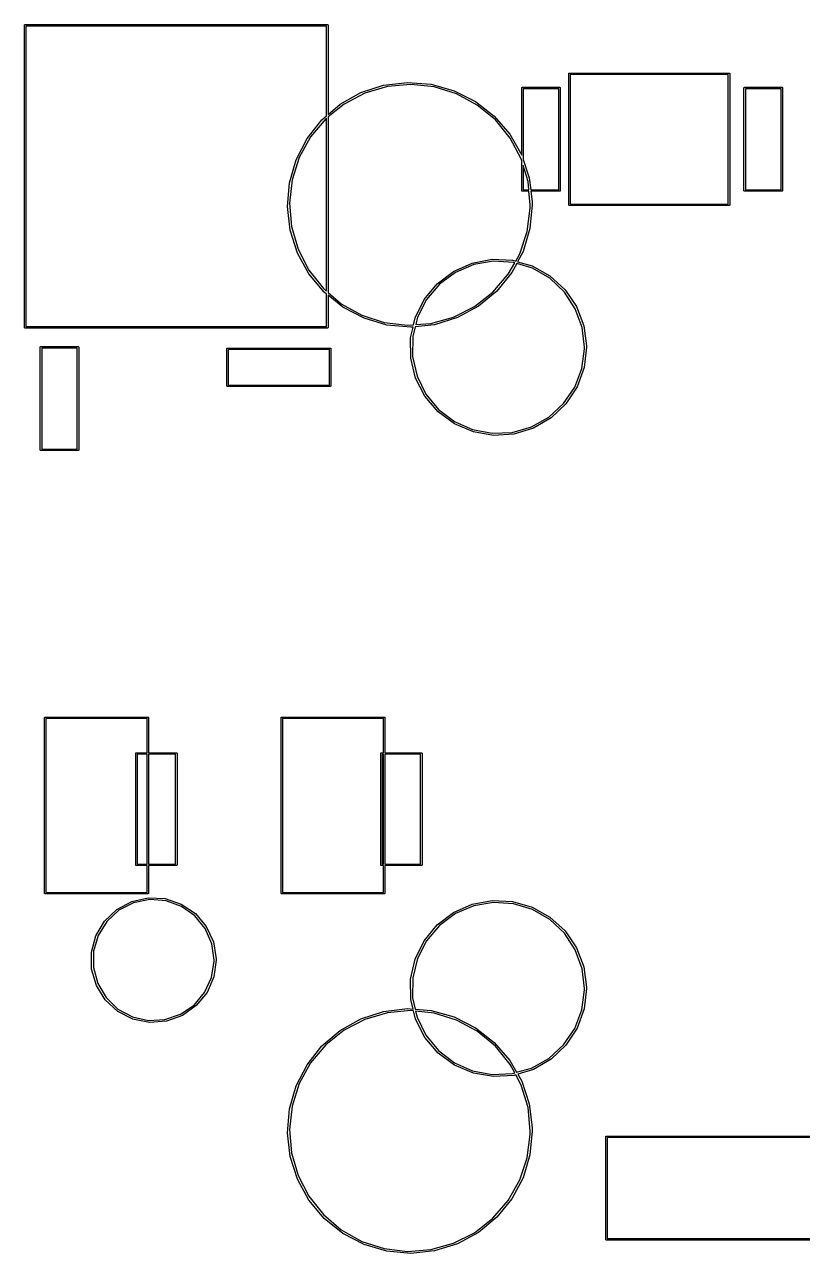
# Model space of a CAD drawing. Extents: x 98.1 to 158, y -133.6 to -90.5.
# Drawn here: x 98.08 to 125.38, y -133.59 to -90.47 of the extents above; entities that cross this region are included whole.
import ezdxf

# ---------------------------------------------------------------- set-up
doc = ezdxf.new("R2010")
doc.units = 0
doc.header["$MEASUREMENT"] = 0
doc.layers.add('BLACK', color=7, linetype='CONTINUOUS')

msp = doc.modelspace()

# ---------------------------------------------------------------- linework, layer by layer
at = {"layer": 'BLACK', "linetype": 'CONTINUOUS'}
for p, q in [((98.075, -90.4956), (98.0758, -90.4935)), ((98.075, -90.4978), (98.075, -90.4956)), ((98.075, -101.102), (98.075, -90.4978)), ((98.0758, -90.4935), (98.0761, -90.4913)), ((98.0761, -90.4913), (98.0773, -90.4894)), ((98.0773, -90.4894), (98.078, -90.4873)), ((98.078, -90.4873), (98.0794, -90.4856)), ((98.0794, -90.4856), (98.0806, -90.4837)), ((98.0806, -90.4837), (98.0823, -90.4823)), ((98.0823, -90.4823), (98.0837, -90.4806)), ((98.0837, -90.4806), (98.0856, -90.4794)), ((98.0856, -90.4794), (98.0873, -90.478)), ((98.0873, -90.478), (98.0894, -90.4773)), ((98.0894, -90.4773), (98.0913, -90.4761)), ((98.0913, -90.4761), (98.0935, -90.4758)), ((98.0935, -90.4758), (98.0956, -90.475)), ((98.0956, -90.475), (98.0978, -90.475)), ((98.0978, -90.475), (98.0978, -90.475)), ((98.0978, -90.475), (108.702, -90.475)), ((98.125, -90.525), (98.125, -101.075)), ((108.675, -90.525), (98.125, -90.525)), ((108.675, -93.6764), (108.675, -90.525)), ((108.702, -90.475), (108.702, -90.475)), ((108.702, -90.475), (108.704, -90.475)), ((108.704, -90.475), (108.706, -90.4758)), ((108.706, -90.4758), (108.709, -90.4761)), ((108.709, -90.4761), (108.711, -90.4773)), ((108.711, -90.4773), (108.713, -90.478)), ((108.713, -90.478), (108.714, -90.4794)), ((108.714, -90.4794), (108.716, -90.4806)), ((108.716, -90.4806), (108.718, -90.4823)), ((108.718, -90.4823), (108.719, -90.4837)), ((108.719, -90.4837), (108.721, -90.4856)), ((108.721, -90.4856), (108.722, -90.4873)), ((108.722, -90.4873), (108.723, -90.4894)), ((108.723, -90.4894), (108.724, -90.4913)), ((108.724, -90.4913), (108.724, -90.4935)), ((108.724, -90.4935), (108.725, -90.4956)), ((108.725, -90.4956), (108.725, -90.4978)), ((108.725, -90.4978), (108.725, -90.4978)), ((108.725, -90.4978), (108.725, -93.6338)), ((117.175, -92.1956), (117.176, -92.1935)), ((117.175, -92.1978), (117.175, -92.1956)), ((117.175, -96.7956), (117.175, -92.1978)), ((117.175, -92.1978), (117.175, -92.1978)), ((117.176, -92.1913), (117.177, -92.1894)), ((117.176, -92.1935), (117.176, -92.1913)), ((117.177, -92.1894), (117.178, -92.1873)), ((117.178, -92.1873), (117.179, -92.1856)), ((117.179, -92.1856), (117.181, -92.1837)), ((117.181, -92.1837), (117.182, -92.1823)), ((117.182, -92.1823), (117.184, -92.1806)), ((117.184, -92.1806), (117.186, -92.1794)), ((117.186, -92.1794), (117.187, -92.178)), ((117.187, -92.178), (117.189, -92.1773)), ((117.189, -92.1773), (117.191, -92.1761)), ((117.191, -92.1761), (117.194, -92.1758)), ((117.194, -92.1758), (117.196, -92.175)), ((117.196, -92.175), (117.198, -92.175)), ((117.198, -92.175), (117.198, -92.175)), ((117.198, -92.175), (122.802, -92.175)), ((117.225, -92.225), (117.225, -96.775)), ((122.775, -92.225), (117.225, -92.225)), ((122.775, -96.775), (122.775, -92.225)), ((122.802, -92.175), (122.804, -92.175)), ((122.802, -92.175), (122.802, -92.175)), ((122.804, -92.175), (122.806, -92.1758)), ((122.806, -92.1758), (122.809, -92.1761)), ((122.809, -92.1761), (122.811, -92.1773)), ((122.811, -92.1773), (122.813, -92.178)), ((122.813, -92.178), (122.814, -92.1794)), ((122.814, -92.1794), (122.816, -92.1806)), ((122.816, -92.1806), (122.818, -92.1823)), ((122.818, -92.1823), (122.819, -92.1837)), ((122.819, -92.1837), (122.821, -92.1856)), ((122.821, -92.1856), (122.822, -92.1873)), ((122.822, -92.1873), (122.823, -92.1894)), ((122.823, -92.1894), (122.824, -92.1913)), ((122.824, -92.1913), (122.824, -92.1935)), ((122.824, -92.1935), (122.825, -92.1956)), ((122.825, -92.1956), (122.825, -92.1978)), ((122.825, -92.1978), (122.825, -92.1978)), ((122.825, -92.1978), (122.825, -96.8022)), ((109.881, -92.8642), (110.678, -92.6052)), ((110.808, -92.6498), (110.017, -92.8826)), ((110.678, -92.6052), (111.51, -92.5059)), ((111.629, -92.5751), (110.808, -92.6498)), ((111.51, -92.5059), (112.346, -92.5703)), ((112.45, -92.6613), (111.629, -92.5751)), ((112.346, -92.5703), (113.153, -92.7957)), ((113.237, -92.9051), (112.45, -92.6613)), ((115.525, -92.6956), (115.526, -92.6935)), ((115.525, -92.6978), (115.525, -92.6956)), ((115.525, -95.057), (115.525, -92.6978)), ((115.526, -92.6913), (115.527, -92.6894)), ((115.526, -92.6935), (115.526, -92.6913)), ((115.527, -92.6894), (115.528, -92.6873)), ((115.528, -92.6873), (115.529, -92.6856)), ((115.529, -92.6856), (115.531, -92.6837)), ((115.531, -92.6837), (115.532, -92.6823)), ((115.532, -92.6823), (115.534, -92.6806)), ((115.534, -92.6806), (115.536, -92.6794)), ((115.536, -92.6794), (115.537, -92.678)), ((115.537, -92.678), (115.539, -92.6773)), ((115.539, -92.6773), (115.541, -92.6761)), ((115.541, -92.6761), (115.544, -92.6758)), ((115.544, -92.6758), (115.546, -92.675)), ((115.546, -92.675), (115.548, -92.675)), ((115.548, -92.675), (115.548, -92.675)), ((115.548, -92.675), (116.852, -92.675)), ((116.852, -92.675), (116.852, -92.675)), ((116.852, -92.675), (116.854, -92.675)), ((116.854, -92.675), (116.856, -92.6758)), ((116.856, -92.6758), (116.859, -92.6761)), ((116.859, -92.6761), (116.861, -92.6773)), ((116.861, -92.6773), (116.863, -92.678)), ((116.863, -92.678), (116.864, -92.6794)), ((116.864, -92.6794), (116.866, -92.6806)), ((116.866, -92.6806), (116.868, -92.6823)), ((116.868, -92.6823), (116.869, -92.6837)), ((116.869, -92.6837), (116.871, -92.6856)), ((116.871, -92.6856), (116.872, -92.6873)), ((116.872, -92.6873), (116.873, -92.6894)), ((116.873, -92.6894), (116.874, -92.6913)), ((116.874, -92.6913), (116.874, -92.6935)), ((116.874, -92.6935), (116.875, -92.6956)), ((116.875, -92.6956), (116.875, -92.6978)), ((116.875, -92.6978), (116.875, -92.6978)), ((116.875, -92.6978), (116.875, -96.3022)), ((123.325, -92.6956), (123.326, -92.6935)), ((123.325, -92.6978), (123.325, -92.6956)), ((123.325, -96.3022), (123.325, -92.6978)), ((123.326, -92.6913), (123.327, -92.6894)), ((123.326, -92.6935), (123.326, -92.6913)), ((123.327, -92.6894), (123.328, -92.6873)), ((123.328, -92.6873), (123.329, -92.6856)), ((123.329, -92.6856), (123.331, -92.6837)), ((123.331, -92.6837), (123.332, -92.6823)), ((123.332, -92.6823), (123.334, -92.6806)), ((123.334, -92.6806), (123.336, -92.6794)), ((123.336, -92.6794), (123.337, -92.678)), ((123.337, -92.678), (123.339, -92.6773)), ((123.339, -92.6773), (123.341, -92.6761)), ((123.341, -92.6761), (123.344, -92.6758)), ((123.344, -92.6758), (123.346, -92.675)), ((123.346, -92.675), (123.348, -92.675)), ((123.348, -92.675), (123.348, -92.675)), ((123.348, -92.675), (124.652, -92.675)), ((124.652, -92.675), (124.654, -92.675)), ((124.652, -92.675), (124.652, -92.675)), ((124.654, -92.675), (124.656, -92.6758)), ((124.656, -92.6758), (124.659, -92.6761)), ((124.659, -92.6761), (124.661, -92.6773)), ((124.661, -92.6773), (124.663, -92.678)), ((124.663, -92.678), (124.664, -92.6794)), ((124.664, -92.6794), (124.666, -92.6806)), ((124.666, -92.6806), (124.668, -92.6823)), ((124.668, -92.6823), (124.669, -92.6837)), ((124.669, -92.6837), (124.671, -92.6856)), ((124.671, -92.6856), (124.672, -92.6873)), ((124.672, -92.6873), (124.673, -92.6894)), ((124.673, -92.6894), (124.674, -92.6913)), ((124.674, -92.6913), (124.674, -92.6935)), ((124.674, -92.6935), (124.675, -92.6956)), ((124.675, -92.6956), (124.675, -92.6978)), ((124.675, -92.6978), (124.675, -92.6978)), ((124.675, -92.6978), (124.675, -96.3022)), ((109.149, -93.2732), (109.881, -92.8642)), ((110.017, -92.8826), (109.287, -93.2647)), ((113.153, -92.7957), (113.901, -93.1736)), ((113.963, -93.2973), (113.237, -92.9051)), ((115.575, -92.725), (115.575, -95.2073)), ((116.825, -92.725), (115.575, -92.725)), ((116.825, -96.275), (116.825, -92.725)), ((123.375, -92.725), (123.375, -96.275)), ((124.625, -92.725), (123.375, -92.725)), ((124.625, -96.275), (124.625, -92.725)), ((109.287, -93.2647), (108.725, -93.7162)), ((108.725, -93.6338), (109.149, -93.2732)), ((113.901, -93.1736), (114.562, -93.6897)), ((114.598, -93.8229), (113.963, -93.2973)), ((107.99, -94.4734), (108.51, -93.8164)), ((108.644, -93.7814), (108.114, -94.413)), ((108.51, -93.8164), (108.675, -93.6764)), ((108.675, -93.7564), (108.644, -93.7814)), ((108.675, -99.8321), (108.675, -93.7564)), ((108.725, -93.7162), (108.725, -99.8747)), ((114.562, -93.6897), (115.11, -94.3242)), ((115.119, -94.4619), (114.598, -93.8229)), ((108.114, -94.413), (107.717, -95.1356)), ((115.11, -94.3242), (115.524, -95.0531)), ((107.607, -95.2189), (107.99, -94.4734)), ((115.506, -95.19), (115.119, -94.4619)), ((107.376, -96.0247), (107.607, -95.2189)), ((107.717, -95.1356), (107.467, -95.9216)), ((115.525, -95.2522), (115.506, -95.19)), ((115.524, -95.0531), (115.525, -95.057)), ((115.525, -96.3022), (115.525, -95.2522)), ((115.575, -95.2073), (115.788, -95.8484)), ((115.745, -95.9794), (115.575, -95.4178)), ((115.575, -95.4178), (115.575, -96.275)), ((107.305, -96.86), (107.376, -96.0247)), ((107.467, -95.9216), (107.375, -96.741)), ((115.774, -96.275), (115.745, -95.9794)), ((115.788, -95.8484), (115.842, -96.275)), ((115.525, -96.3044), (115.525, -96.3022)), ((115.525, -96.3022), (115.525, -96.3022)), ((115.526, -96.3065), (115.525, -96.3044)), ((115.526, -96.3087), (115.526, -96.3065)), ((115.527, -96.3106), (115.526, -96.3087)), ((115.528, -96.3127), (115.527, -96.3106)), ((115.529, -96.3144), (115.528, -96.3127)), ((115.531, -96.3163), (115.529, -96.3144)), ((115.532, -96.3177), (115.531, -96.3163)), ((115.534, -96.3194), (115.532, -96.3177)), ((115.536, -96.3206), (115.534, -96.3194)), ((115.537, -96.322), (115.536, -96.3206)), ((115.539, -96.3227), (115.537, -96.322)), ((115.541, -96.3239), (115.539, -96.3227)), ((115.544, -96.3242), (115.541, -96.3239)), ((115.546, -96.325), (115.544, -96.3242)), ((115.548, -96.325), (115.546, -96.325)), ((115.548, -96.325), (115.548, -96.325)), ((115.778, -96.325), (115.548, -96.325)), ((115.575, -96.275), (115.774, -96.275)), ((115.825, -96.8), (115.778, -96.325)), ((115.842, -96.275), (116.825, -96.275)), ((116.852, -96.325), (115.848, -96.325)), ((115.848, -96.325), (115.893, -96.6801)), ((116.854, -96.325), (116.852, -96.325)), ((116.852, -96.325), (116.852, -96.325)), ((116.856, -96.3242), (116.854, -96.325)), ((116.859, -96.3239), (116.856, -96.3242)), ((116.861, -96.3227), (116.859, -96.3239)), ((116.863, -96.322), (116.861, -96.3227)), ((116.864, -96.3206), (116.863, -96.322)), ((116.866, -96.3194), (116.864, -96.3206)), ((116.868, -96.3177), (116.866, -96.3194)), ((116.869, -96.3163), (116.868, -96.3177)), ((116.871, -96.3144), (116.869, -96.3163)), ((116.872, -96.3127), (116.871, -96.3144)), ((116.873, -96.3106), (116.872, -96.3127)), ((116.874, -96.3087), (116.873, -96.3106)), ((116.875, -96.3044), (116.874, -96.3065)), ((116.874, -96.3065), (116.874, -96.3087)), ((116.875, -96.3022), (116.875, -96.3022)), ((116.875, -96.3022), (116.875, -96.3044)), ((123.325, -96.3044), (123.325, -96.3022)), ((123.325, -96.3022), (123.325, -96.3022)), ((123.326, -96.3065), (123.325, -96.3044)), ((123.326, -96.3087), (123.326, -96.3065)), ((123.327, -96.3106), (123.326, -96.3087)), ((123.328, -96.3127), (123.327, -96.3106)), ((123.329, -96.3144), (123.328, -96.3127)), ((123.331, -96.3163), (123.329, -96.3144)), ((123.332, -96.3177), (123.331, -96.3163)), ((123.334, -96.3194), (123.332, -96.3177)), ((123.336, -96.3206), (123.334, -96.3194)), ((123.337, -96.322), (123.336, -96.3206)), ((123.339, -96.3227), (123.337, -96.322)), ((123.341, -96.3239), (123.339, -96.3227)), ((123.344, -96.3242), (123.341, -96.3239)), ((123.346, -96.325), (123.344, -96.3242)), ((123.348, -96.325), (123.346, -96.325)), ((124.652, -96.325), (123.348, -96.325)), ((123.348, -96.325), (123.348, -96.325)), ((123.375, -96.275), (124.625, -96.275)), ((124.654, -96.325), (124.652, -96.325)), ((124.652, -96.325), (124.652, -96.325)), ((124.656, -96.3242), (124.654, -96.325)), ((124.659, -96.3239), (124.656, -96.3242)), ((124.661, -96.3227), (124.659, -96.3239)), ((124.663, -96.322), (124.661, -96.3227)), ((124.664, -96.3206), (124.663, -96.322)), ((124.666, -96.3194), (124.664, -96.3206)), ((124.668, -96.3177), (124.666, -96.3194)), ((124.669, -96.3163), (124.668, -96.3177)), ((124.671, -96.3144), (124.669, -96.3163)), ((124.672, -96.3127), (124.671, -96.3144)), ((124.673, -96.3106), (124.672, -96.3127)), ((124.674, -96.3087), (124.673, -96.3106)), ((124.675, -96.3044), (124.674, -96.3065)), ((124.674, -96.3065), (124.674, -96.3087)), ((124.675, -96.3022), (124.675, -96.3022)), ((124.675, -96.3022), (124.675, -96.3044)), ((107.399, -97.693), (107.305, -96.86)), ((107.375, -96.741), (107.444, -97.5627)), ((115.72, -97.736), (115.823, -96.918)), ((115.895, -96.8), (115.813, -97.6342)), ((115.823, -96.918), (115.825, -96.8)), ((115.893, -96.6801), (115.895, -96.8)), ((117.175, -96.8044), (117.175, -96.7956)), ((117.176, -96.8065), (117.175, -96.8044)), ((117.176, -96.8087), (117.176, -96.8065)), ((117.177, -96.8106), (117.176, -96.8087)), ((117.178, -96.8127), (117.177, -96.8106)), ((117.179, -96.8144), (117.178, -96.8127)), ((117.181, -96.8163), (117.179, -96.8144)), ((117.182, -96.8177), (117.181, -96.8163)), ((117.184, -96.8194), (117.182, -96.8177)), ((117.186, -96.8206), (117.184, -96.8194)), ((117.187, -96.822), (117.186, -96.8206)), ((117.189, -96.8227), (117.187, -96.822)), ((117.191, -96.8239), (117.189, -96.8227)), ((117.194, -96.8242), (117.191, -96.8239)), ((117.196, -96.825), (117.194, -96.8242)), ((117.198, -96.825), (117.196, -96.825)), ((122.802, -96.825), (117.198, -96.825)), ((117.198, -96.825), (117.198, -96.825)), ((117.225, -96.775), (122.775, -96.775)), ((122.804, -96.825), (122.802, -96.825)), ((122.802, -96.825), (122.802, -96.825)), ((122.806, -96.8242), (122.804, -96.825)), ((122.809, -96.8239), (122.806, -96.8242)), ((122.811, -96.8227), (122.809, -96.8239)), ((122.813, -96.822), (122.811, -96.8227)), ((122.814, -96.8206), (122.813, -96.822)), ((122.816, -96.8194), (122.814, -96.8206)), ((122.818, -96.8177), (122.816, -96.8194)), ((122.819, -96.8163), (122.818, -96.8177)), ((122.821, -96.8144), (122.819, -96.8163)), ((122.822, -96.8127), (122.821, -96.8144)), ((122.823, -96.8106), (122.822, -96.8127)), ((122.824, -96.8087), (122.823, -96.8106)), ((122.825, -96.8044), (122.824, -96.8065)), ((122.824, -96.8065), (122.824, -96.8087)), ((122.825, -96.8022), (122.825, -96.8022)), ((122.825, -96.8022), (122.825, -96.8044)), ((107.652, -98.492), (107.399, -97.693)), ((107.444, -97.5627), (107.672, -98.3553)), ((115.46, -98.5185), (115.72, -97.736)), ((115.813, -97.6342), (115.571, -98.4367)), ((108.056, -99.2265), (107.652, -98.492)), ((107.672, -98.3553), (108.049, -99.0887)), ((113.78, -98.845), (114.484, -98.7125)), ((114.484, -98.7125), (115.2, -98.7457)), ((115.312, -98.7778), (115.46, -98.5185)), ((115.571, -98.4367), (115.379, -98.7969)), ((108.049, -99.0887), (108.561, -99.7349)), ((112.554, -99.5699), (113.125, -99.136)), ((113.201, -99.1724), (112.637, -99.5877)), ((113.125, -99.136), (113.78, -98.845)), ((113.846, -98.8981), (113.201, -99.1724)), ((114.536, -98.7794), (113.846, -98.8981)), ((115.236, -98.8228), (114.536, -98.7794)), ((115.052, -99.2354), (115.279, -98.836)), ((115.348, -98.8567), (115.177, -99.1768)), ((115.2, -98.7457), (115.312, -98.7778)), ((115.279, -98.836), (115.236, -98.8228)), ((115.906, -99.0259), (115.348, -98.8567)), ((115.379, -98.7969), (115.889, -98.9427)), ((115.889, -98.9427), (116.515, -99.2929)), ((116.512, -99.3778), (115.906, -99.0259)), ((108.595, -99.8687), (108.056, -99.2265)), ((112.098, -100.123), (112.554, -99.5699)), ((112.637, -99.5877), (112.183, -100.122)), ((114.514, -99.8596), (115.052, -99.2354)), ((115.177, -99.1768), (114.648, -99.8264)), ((117.021, -99.8596), (116.512, -99.3778)), ((116.515, -99.2929), (117.043, -99.7777)), ((108.561, -99.7349), (108.675, -99.8321)), ((108.675, -99.933), (108.595, -99.8687)), ((108.675, -101.075), (108.675, -99.933)), ((108.725, -99.8747), (109.189, -100.269)), ((109.248, -100.394), (108.725, -99.9732)), ((108.725, -99.9732), (108.725, -101.102)), ((113.864, -100.367), (114.514, -99.8596)), ((114.648, -99.8264), (114.002, -100.361)), ((117.405, -100.446), (117.021, -99.8596)), ((117.043, -99.7777), (117.445, -100.371)), ((109.189, -100.269), (109.909, -100.672)), ((109.991, -100.782), (109.248, -100.394)), ((111.783, -100.767), (112.098, -100.123)), ((112.183, -100.122), (111.865, -100.746)), ((113.128, -100.739), (113.864, -100.367)), ((114.002, -100.361), (113.264, -100.759)), ((117.644, -101.104), (117.405, -100.446)), ((117.445, -100.371), (117.7, -101.041)), ((109.909, -100.672), (110.693, -100.926)), ((110.795, -101.019), (109.991, -100.782)), ((111.728, -101.007), (111.783, -100.767)), ((111.865, -100.746), (111.802, -101.002)), ((112.334, -100.961), (113.128, -100.739)), ((113.264, -100.759), (112.464, -101.007)), ((98.075, -101.104), (98.075, -101.102)), ((98.075, -101.102), (98.075, -101.102)), ((98.0758, -101.106), (98.075, -101.104)), ((98.0761, -101.109), (98.0758, -101.106)), ((98.0773, -101.111), (98.0761, -101.109)), ((98.078, -101.113), (98.0773, -101.111)), ((98.0794, -101.114), (98.078, -101.113)), ((98.0806, -101.116), (98.0794, -101.114)), ((98.0823, -101.118), (98.0806, -101.116)), ((98.0837, -101.119), (98.0823, -101.118)), ((98.0856, -101.121), (98.0837, -101.119)), ((98.0873, -101.122), (98.0856, -101.121)), ((98.0894, -101.123), (98.0873, -101.122)), ((98.0913, -101.124), (98.0894, -101.123)), ((98.0935, -101.124), (98.0913, -101.124)), ((98.0956, -101.125), (98.0935, -101.124)), ((98.0978, -101.125), (98.0956, -101.125)), ((108.702, -101.125), (98.0978, -101.125)), ((98.0978, -101.125), (98.0978, -101.125)), ((98.125, -101.075), (108.675, -101.075)), ((108.704, -101.125), (108.702, -101.125)), ((108.702, -101.125), (108.702, -101.125)), ((108.706, -101.124), (108.704, -101.125)), ((108.709, -101.124), (108.706, -101.124)), ((108.711, -101.123), (108.709, -101.124)), ((108.713, -101.122), (108.711, -101.123)), ((108.714, -101.121), (108.713, -101.122)), ((108.716, -101.119), (108.714, -101.121)), ((108.718, -101.118), (108.716, -101.119)), ((108.719, -101.116), (108.718, -101.118)), ((108.721, -101.114), (108.719, -101.116)), ((108.722, -101.113), (108.721, -101.114)), ((108.723, -101.111), (108.722, -101.113)), ((108.724, -101.109), (108.723, -101.111)), ((108.725, -101.104), (108.724, -101.106)), ((108.724, -101.106), (108.724, -101.109)), ((108.725, -101.102), (108.725, -101.102)), ((108.725, -101.102), (108.725, -101.104)), ((110.693, -100.926), (111.512, -101.024)), ((111.63, -101.095), (110.795, -101.019)), ((111.512, -101.024), (111.728, -101.007)), ((111.623, -101.466), (111.71, -101.087)), ((111.71, -101.087), (111.63, -101.095)), ((111.783, -101.079), (111.698, -101.426)), ((112.464, -101.007), (111.783, -101.079)), ((111.802, -101.002), (112.334, -100.961)), ((117.725, -101.8), (117.644, -101.104)), ((117.7, -101.041), (117.795, -101.751)), ((111.629, -102.183), (111.623, -101.466)), ((111.698, -101.426), (111.693, -102.127)), ((117.795, -101.751), (117.795, -101.8)), ((98.625, -101.796), (98.6258, -101.793)), ((98.625, -101.798), (98.625, -101.796)), ((98.625, -105.402), (98.625, -101.798)), ((98.6258, -101.793), (98.6261, -101.791)), ((98.6261, -101.791), (98.6273, -101.789)), ((98.6273, -101.789), (98.628, -101.787)), ((98.628, -101.787), (98.6294, -101.786)), ((98.6294, -101.786), (98.6306, -101.784)), ((98.6306, -101.784), (98.6323, -101.782)), ((98.6323, -101.782), (98.6337, -101.781)), ((98.6337, -101.781), (98.6356, -101.779)), ((98.6356, -101.779), (98.6373, -101.778)), ((98.6373, -101.778), (98.6394, -101.777)), ((98.6394, -101.777), (98.6413, -101.776)), ((98.6413, -101.776), (98.6435, -101.776)), ((98.6435, -101.776), (98.6456, -101.775)), ((98.6456, -101.775), (98.6478, -101.775)), ((98.6478, -101.775), (98.6478, -101.775)), ((98.6478, -101.775), (99.9522, -101.775)), ((98.675, -101.825), (98.675, -105.375)), ((99.925, -101.825), (98.675, -101.825)), ((99.925, -105.375), (99.925, -101.825)), ((99.9522, -101.775), (99.9544, -101.775)), ((99.9522, -101.775), (99.9522, -101.775)), ((99.9544, -101.775), (99.9565, -101.776)), ((99.9565, -101.776), (99.9587, -101.776)), ((99.9587, -101.776), (99.9606, -101.777)), ((99.9606, -101.777), (99.9627, -101.778)), ((99.9627, -101.778), (99.9644, -101.779)), ((99.9644, -101.779), (99.9663, -101.781)), ((99.9663, -101.781), (99.9677, -101.782)), ((99.9677, -101.782), (99.9694, -101.784)), ((99.9694, -101.784), (99.9706, -101.786)), ((99.9706, -101.786), (99.972, -101.787)), ((99.972, -101.787), (99.9727, -101.789)), ((99.9727, -101.789), (99.9739, -101.791)), ((99.9739, -101.791), (99.9742, -101.794)), ((99.9742, -101.794), (99.975, -101.796)), ((99.975, -101.796), (99.975, -101.798)), ((99.975, -101.798), (99.975, -101.798)), ((99.975, -101.798), (99.975, -105.402)), ((105.175, -101.846), (105.176, -101.844)), ((105.175, -101.848), (105.175, -101.846)), ((105.175, -103.146), (105.175, -101.848)), ((105.175, -101.848), (105.175, -101.848)), ((105.176, -101.841), (105.177, -101.839)), ((105.176, -101.844), (105.176, -101.841)), ((105.177, -101.839), (105.178, -101.837)), ((105.178, -101.837), (105.179, -101.836)), ((105.179, -101.836), (105.181, -101.834)), ((105.181, -101.834), (105.182, -101.832)), ((105.182, -101.832), (105.184, -101.831)), ((105.184, -101.831), (105.186, -101.829)), ((105.186, -101.829), (105.187, -101.828)), ((105.187, -101.828), (105.189, -101.827)), ((105.189, -101.827), (105.191, -101.826)), ((105.191, -101.826), (105.194, -101.826)), ((105.194, -101.826), (105.196, -101.825)), ((105.196, -101.825), (105.198, -101.825)), ((105.198, -101.825), (105.198, -101.825)), ((105.198, -101.825), (108.802, -101.825)), ((105.225, -101.875), (105.225, -103.125)), ((108.775, -101.875), (105.225, -101.875)), ((108.775, -103.125), (108.775, -101.875)), ((108.802, -101.825), (108.804, -101.825)), ((108.802, -101.825), (108.802, -101.825)), ((108.804, -101.825), (108.806, -101.826)), ((108.806, -101.826), (108.809, -101.826)), ((108.809, -101.826), (108.811, -101.827)), ((108.811, -101.827), (108.813, -101.828)), ((108.813, -101.828), (108.814, -101.829)), ((108.814, -101.829), (108.816, -101.831)), ((108.816, -101.831), (108.818, -101.832)), ((108.818, -101.832), (108.819, -101.834)), ((108.819, -101.834), (108.821, -101.836)), ((108.821, -101.836), (108.822, -101.837)), ((108.822, -101.837), (108.823, -101.839)), ((108.823, -101.839), (108.824, -101.841)), ((108.824, -101.841), (108.824, -101.844)), ((108.824, -101.844), (108.825, -101.846)), ((108.825, -101.846), (108.825, -101.848)), ((108.825, -101.848), (108.825, -101.848)), ((108.825, -101.848), (108.825, -103.152)), ((111.799, -102.879), (111.629, -102.183)), ((111.693, -102.127), (111.849, -102.81)), ((117.633, -102.542), (117.725, -101.848)), ((117.795, -101.8), (117.712, -102.512)), ((117.725, -101.848), (117.725, -101.8)), ((117.383, -103.197), (117.633, -102.542)), ((117.712, -102.512), (117.467, -103.186)), ((112.125, -103.517), (111.799, -102.879)), ((111.849, -102.81), (112.157, -103.439)), ((105.175, -103.154), (105.175, -103.146)), ((105.176, -103.156), (105.175, -103.154)), ((105.176, -103.159), (105.176, -103.156)), ((105.177, -103.161), (105.176, -103.159)), ((105.178, -103.163), (105.177, -103.161)), ((105.179, -103.164), (105.178, -103.163)), ((105.181, -103.166), (105.179, -103.164)), ((105.182, -103.168), (105.181, -103.166)), ((105.184, -103.169), (105.182, -103.168)), ((105.186, -103.171), (105.184, -103.169)), ((105.187, -103.172), (105.186, -103.171)), ((105.189, -103.173), (105.187, -103.172)), ((105.191, -103.174), (105.189, -103.173)), ((105.194, -103.174), (105.191, -103.174)), ((105.196, -103.175), (105.194, -103.174)), ((105.198, -103.175), (105.196, -103.175)), ((108.802, -103.175), (105.198, -103.175)), ((105.198, -103.175), (105.198, -103.175)), ((105.225, -103.125), (108.775, -103.125)), ((108.804, -103.175), (108.802, -103.175)), ((108.802, -103.175), (108.802, -103.175)), ((108.806, -103.174), (108.804, -103.175)), ((108.809, -103.174), (108.806, -103.174)), ((108.811, -103.173), (108.809, -103.174)), ((108.813, -103.172), (108.811, -103.173)), ((108.814, -103.171), (108.813, -103.172)), ((108.816, -103.169), (108.814, -103.171)), ((108.818, -103.168), (108.816, -103.169)), ((108.819, -103.166), (108.818, -103.168)), ((108.821, -103.164), (108.819, -103.166)), ((108.822, -103.163), (108.821, -103.164)), ((108.823, -103.161), (108.822, -103.163)), ((108.824, -103.159), (108.823, -103.161)), ((108.825, -103.154), (108.824, -103.156)), ((108.824, -103.156), (108.824, -103.159)), ((108.825, -103.152), (108.825, -103.152)), ((108.825, -103.152), (108.825, -103.154)), ((112.157, -103.439), (112.602, -103.98)), ((116.99, -103.777), (117.383, -103.197)), ((117.467, -103.186), (117.074, -103.785)), ((112.589, -104.064), (112.125, -103.517)), ((116.474, -104.25), (116.99, -103.777)), ((117.074, -103.785), (116.554, -104.278)), ((113.167, -104.488), (112.589, -104.064)), ((112.602, -103.98), (113.16, -104.404)), ((115.862, -104.593), (116.474, -104.25)), ((116.554, -104.278), (115.934, -104.638)), ((113.16, -104.404), (113.8, -104.688)), ((113.826, -104.769), (113.167, -104.488)), ((113.8, -104.688), (114.489, -104.818)), ((114.533, -104.89), (113.826, -104.769)), ((115.189, -104.785), (115.862, -104.593)), ((115.934, -104.638), (115.248, -104.846)), ((114.489, -104.818), (115.189, -104.785)), ((115.248, -104.846), (114.533, -104.89)), ((98.625, -105.404), (98.625, -105.402)), ((98.625, -105.402), (98.625, -105.402)), ((98.6258, -105.406), (98.625, -105.404)), ((98.6261, -105.409), (98.6258, -105.406)), ((98.6273, -105.411), (98.6261, -105.409)), ((98.628, -105.413), (98.6273, -105.411)), ((98.6294, -105.414), (98.628, -105.413)), ((98.6306, -105.416), (98.6294, -105.414)), ((98.6323, -105.418), (98.6306, -105.416)), ((98.6337, -105.419), (98.6323, -105.418)), ((98.6356, -105.421), (98.6337, -105.419)), ((98.6373, -105.422), (98.6356, -105.421)), ((98.6394, -105.423), (98.6373, -105.422)), ((98.6413, -105.424), (98.6394, -105.423)), ((98.6435, -105.424), (98.6413, -105.424)), ((98.6456, -105.425), (98.6435, -105.424)), ((98.6478, -105.425), (98.6456, -105.425)), ((99.9522, -105.425), (98.6478, -105.425)), ((98.6478, -105.425), (98.6478, -105.425)), ((98.675, -105.375), (99.925, -105.375)), ((99.9544, -105.425), (99.9522, -105.425)), ((99.9522, -105.425), (99.9522, -105.425)), ((99.9565, -105.424), (99.9544, -105.425)), ((99.9587, -105.424), (99.9565, -105.424)), ((99.9606, -105.423), (99.9587, -105.424)), ((99.9627, -105.422), (99.9606, -105.423)), ((99.9644, -105.421), (99.9627, -105.422)), ((99.9663, -105.419), (99.9644, -105.421)), ((99.9677, -105.418), (99.9663, -105.419)), ((99.9694, -105.416), (99.9677, -105.418)), ((99.9706, -105.414), (99.9694, -105.416)), ((99.972, -105.413), (99.9706, -105.414)), ((99.9727, -105.411), (99.972, -105.413)), ((99.9739, -105.409), (99.9727, -105.411)), ((99.9742, -105.406), (99.9739, -105.409)), ((99.975, -105.404), (99.9742, -105.406)), ((99.975, -105.402), (99.975, -105.402)), ((99.975, -105.402), (99.975, -105.404)), ((98.775, -114.796), (98.7758, -114.794)), ((98.775, -114.798), (98.775, -114.796)), ((98.775, -120.946), (98.775, -114.798)), ((98.775, -114.798), (98.775, -114.798)), ((98.7758, -114.794), (98.7761, -114.791)), ((98.7761, -114.791), (98.7773, -114.789)), ((98.7773, -114.789), (98.778, -114.787)), ((98.778, -114.787), (98.7794, -114.786)), ((98.7794, -114.786), (98.7806, -114.784)), ((98.7806, -114.784), (98.7823, -114.782)), ((98.7823, -114.782), (98.7837, -114.781)), ((98.7837, -114.781), (98.7856, -114.779)), ((98.7856, -114.779), (98.7873, -114.778)), ((98.7873, -114.778), (98.7894, -114.777)), ((98.7894, -114.777), (98.7913, -114.776)), ((98.7913, -114.776), (98.7935, -114.776)), ((98.7935, -114.776), (98.7956, -114.775)), ((98.7956, -114.775), (98.7978, -114.775)), ((98.7978, -114.775), (98.7978, -114.775)), ((98.7978, -114.775), (102.402, -114.775)), ((98.825, -114.825), (98.825, -120.925)), ((102.375, -114.825), (98.825, -114.825)), ((102.375, -116.025), (102.375, -114.825)), ((102.402, -114.775), (102.404, -114.775)), ((102.402, -114.775), (102.402, -114.775)), ((102.404, -114.775), (102.406, -114.776)), ((102.406, -114.776), (102.409, -114.776)), ((102.409, -114.776), (102.411, -114.777)), ((102.411, -114.777), (102.413, -114.778)), ((102.413, -114.778), (102.414, -114.779)), ((102.414, -114.779), (102.416, -114.781)), ((102.416, -114.781), (102.418, -114.782)), ((102.418, -114.782), (102.419, -114.784)), ((102.419, -114.784), (102.421, -114.786)), ((102.421, -114.786), (102.422, -114.787)), ((102.422, -114.787), (102.423, -114.789)), ((102.423, -114.789), (102.424, -114.791)), ((102.424, -114.791), (102.424, -114.794)), ((102.424, -114.794), (102.425, -114.796)), ((102.425, -114.796), (102.425, -114.798)), ((102.425, -114.798), (102.425, -114.798)), ((102.425, -114.798), (102.425, -116.025)), ((107.075, -114.796), (107.076, -114.794)), ((107.075, -114.798), (107.075, -114.796)), ((107.075, -120.946), (107.075, -114.798)), ((107.075, -114.798), (107.075, -114.798)), ((107.076, -114.791), (107.077, -114.789)), ((107.076, -114.794), (107.076, -114.791)), ((107.077, -114.789), (107.078, -114.787)), ((107.078, -114.787), (107.079, -114.786)), ((107.079, -114.786), (107.081, -114.784)), ((107.081, -114.784), (107.082, -114.782)), ((107.082, -114.782), (107.084, -114.781)), ((107.084, -114.781), (107.086, -114.779)), ((107.086, -114.779), (107.087, -114.778)), ((107.087, -114.778), (107.089, -114.777)), ((107.089, -114.777), (107.091, -114.776)), ((107.091, -114.776), (107.094, -114.776)), ((107.094, -114.776), (107.096, -114.775)), ((107.096, -114.775), (107.098, -114.775)), ((107.098, -114.775), (107.098, -114.775)), ((107.098, -114.775), (110.702, -114.775)), ((107.125, -114.825), (107.125, -120.925)), ((110.675, -114.825), (107.125, -114.825)), ((110.675, -116.025), (110.675, -114.825)), ((110.702, -114.775), (110.704, -114.775)), ((110.702, -114.775), (110.702, -114.775)), ((110.704, -114.775), (110.706, -114.776)), ((110.706, -114.776), (110.709, -114.776)), ((110.709, -114.776), (110.711, -114.777)), ((110.711, -114.777), (110.713, -114.778)), ((110.713, -114.778), (110.714, -114.779)), ((110.714, -114.779), (110.716, -114.781)), ((110.716, -114.781), (110.718, -114.782)), ((110.718, -114.782), (110.719, -114.784)), ((110.719, -114.784), (110.721, -114.786)), ((110.721, -114.786), (110.722, -114.787)), ((110.722, -114.787), (110.723, -114.789)), ((110.723, -114.789), (110.724, -114.791)), ((110.724, -114.791), (110.724, -114.794)), ((110.724, -114.794), (110.725, -114.796)), ((110.725, -114.796), (110.725, -114.798)), ((110.725, -114.798), (110.725, -114.798)), ((110.725, -114.798), (110.725, -116.025)), ((101.975, -116.046), (101.976, -116.043)), ((101.975, -116.048), (101.975, -116.046)), ((101.975, -119.962), (101.975, -116.048)), ((101.976, -116.041), (101.977, -116.039)), ((101.976, -116.043), (101.976, -116.041)), ((101.977, -116.039), (101.978, -116.037)), ((101.978, -116.037), (101.979, -116.036)), ((101.979, -116.036), (101.981, -116.034)), ((101.981, -116.034), (101.982, -116.032)), ((101.982, -116.032), (101.984, -116.031)), ((101.984, -116.031), (101.986, -116.029)), ((101.986, -116.029), (101.987, -116.028)), ((101.987, -116.028), (101.989, -116.027)), ((101.989, -116.027), (101.991, -116.026)), ((101.991, -116.026), (101.994, -116.026)), ((101.994, -116.026), (101.996, -116.025)), ((101.996, -116.025), (101.998, -116.025)), ((101.998, -116.025), (101.998, -116.025)), ((101.998, -116.025), (102.375, -116.025)), ((102.025, -116.075), (102.025, -119.935)), ((102.375, -116.075), (102.025, -116.075)), ((102.375, -119.935), (102.375, -116.075)), ((102.425, -116.025), (103.402, -116.025)), ((102.425, -116.075), (102.425, -119.935)), ((103.375, -116.075), (102.425, -116.075)), ((103.375, -119.935), (103.375, -116.075)), ((103.402, -116.025), (103.402, -116.025)), ((103.402, -116.025), (103.404, -116.025)), ((103.404, -116.025), (103.406, -116.026)), ((103.406, -116.026), (103.409, -116.026)), ((103.409, -116.026), (103.411, -116.027)), ((103.411, -116.027), (103.413, -116.028)), ((103.413, -116.028), (103.414, -116.029)), ((103.414, -116.029), (103.416, -116.031)), ((103.416, -116.031), (103.418, -116.032)), ((103.418, -116.032), (103.419, -116.034)), ((103.419, -116.034), (103.421, -116.036)), ((103.421, -116.036), (103.422, -116.037)), ((103.422, -116.037), (103.423, -116.039)), ((103.423, -116.039), (103.424, -116.041)), ((103.424, -116.041), (103.424, -116.044)), ((103.424, -116.044), (103.425, -116.046)), ((103.425, -116.046), (103.425, -116.048)), ((103.425, -116.048), (103.425, -116.048)), ((103.425, -116.048), (103.425, -119.962)), ((110.575, -116.046), (110.576, -116.043)), ((110.575, -116.048), (110.575, -116.046)), ((110.575, -119.962), (110.575, -116.048)), ((110.576, -116.041), (110.577, -116.039)), ((110.576, -116.043), (110.576, -116.041)), ((110.577, -116.039), (110.578, -116.037)), ((110.578, -116.037), (110.579, -116.036)), ((110.579, -116.036), (110.581, -116.034)), ((110.581, -116.034), (110.582, -116.032)), ((110.582, -116.032), (110.584, -116.031)), ((110.584, -116.031), (110.586, -116.029)), ((110.586, -116.029), (110.587, -116.028)), ((110.587, -116.028), (110.589, -116.027)), ((110.589, -116.027), (110.591, -116.026)), ((110.591, -116.026), (110.594, -116.026)), ((110.594, -116.026), (110.596, -116.025)), ((110.596, -116.025), (110.598, -116.025)), ((110.598, -116.025), (110.598, -116.025)), ((110.598, -116.025), (110.675, -116.025)), ((110.625, -116.075), (110.625, -119.935)), ((110.675, -116.075), (110.625, -116.075)), ((110.675, -119.935), (110.675, -116.075)), ((110.725, -116.025), (112.002, -116.025)), ((110.725, -116.075), (110.725, -119.935)), ((111.975, -116.075), (110.725, -116.075)), ((111.975, -119.935), (111.975, -116.075)), ((112.002, -116.025), (112.002, -116.025)), ((112.002, -116.025), (112.004, -116.025)), ((112.004, -116.025), (112.006, -116.026)), ((112.006, -116.026), (112.009, -116.026)), ((112.009, -116.026), (112.011, -116.027)), ((112.011, -116.027), (112.013, -116.028)), ((112.013, -116.028), (112.014, -116.029)), ((112.014, -116.029), (112.016, -116.031)), ((112.016, -116.031), (112.018, -116.032)), ((112.018, -116.032), (112.019, -116.034)), ((112.019, -116.034), (112.021, -116.036)), ((112.021, -116.036), (112.022, -116.037)), ((112.022, -116.037), (112.023, -116.039)), ((112.023, -116.039), (112.024, -116.041)), ((112.024, -116.041), (112.024, -116.044)), ((112.024, -116.044), (112.025, -116.046)), ((112.025, -116.046), (112.025, -116.048)), ((112.025, -116.048), (112.025, -116.048)), ((112.025, -116.048), (112.025, -119.962)), ((101.975, -119.964), (101.975, -119.962)), ((101.975, -119.962), (101.975, -119.962)), ((101.976, -119.966), (101.975, -119.964)), ((101.976, -119.969), (101.976, -119.966)), ((101.977, -119.971), (101.976, -119.969)), ((101.978, -119.973), (101.977, -119.971)), ((101.979, -119.974), (101.978, -119.973)), ((101.981, -119.976), (101.979, -119.974)), ((101.982, -119.978), (101.981, -119.976)), ((101.984, -119.979), (101.982, -119.978)), ((101.986, -119.981), (101.984, -119.979)), ((101.987, -119.982), (101.986, -119.981)), ((101.989, -119.983), (101.987, -119.982)), ((101.991, -119.984), (101.989, -119.983)), ((101.994, -119.984), (101.991, -119.984)), ((101.996, -119.985), (101.994, -119.984)), ((101.998, -119.985), (101.996, -119.985)), ((102.375, -119.985), (101.998, -119.985)), ((101.998, -119.985), (101.998, -119.985)), ((102.025, -119.935), (102.375, -119.935)), ((102.375, -120.925), (102.375, -119.985)), ((102.425, -119.935), (103.375, -119.935)), ((103.402, -119.985), (102.425, -119.985)), ((102.425, -119.985), (102.425, -120.952)), ((103.404, -119.985), (103.402, -119.985)), ((103.402, -119.985), (103.402, -119.985)), ((103.406, -119.984), (103.404, -119.985)), ((103.409, -119.984), (103.406, -119.984)), ((103.411, -119.983), (103.409, -119.984)), ((103.413, -119.982), (103.411, -119.983)), ((103.414, -119.981), (103.413, -119.982)), ((103.416, -119.979), (103.414, -119.981)), ((103.418, -119.978), (103.416, -119.979)), ((103.419, -119.976), (103.418, -119.978)), ((103.421, -119.974), (103.419, -119.976)), ((103.422, -119.973), (103.421, -119.974)), ((103.423, -119.971), (103.422, -119.973)), ((103.424, -119.969), (103.423, -119.971)), ((103.425, -119.964), (103.424, -119.966)), ((103.424, -119.966), (103.424, -119.969)), ((103.425, -119.962), (103.425, -119.962)), ((103.425, -119.962), (103.425, -119.964)), ((110.575, -119.964), (110.575, -119.962)), ((110.575, -119.962), (110.575, -119.962)), ((110.576, -119.966), (110.575, -119.964)), ((110.576, -119.969), (110.576, -119.966)), ((110.577, -119.971), (110.576, -119.969)), ((110.578, -119.973), (110.577, -119.971)), ((110.579, -119.974), (110.578, -119.973)), ((110.581, -119.976), (110.579, -119.974)), ((110.582, -119.978), (110.581, -119.976)), ((110.584, -119.979), (110.582, -119.978)), ((110.586, -119.981), (110.584, -119.979)), ((110.587, -119.982), (110.586, -119.981)), ((110.589, -119.983), (110.587, -119.982)), ((110.591, -119.984), (110.589, -119.983)), ((110.594, -119.984), (110.591, -119.984)), ((110.596, -119.985), (110.594, -119.984)), ((110.598, -119.985), (110.596, -119.985)), ((110.675, -119.985), (110.598, -119.985)), ((110.598, -119.985), (110.598, -119.985)), ((110.625, -119.935), (110.675, -119.935)), ((110.675, -120.925), (110.675, -119.985)), ((110.725, -119.935), (111.975, -119.935)), ((112.002, -119.985), (110.725, -119.985)), ((110.725, -119.985), (110.725, -120.952)), ((112.004, -119.985), (112.002, -119.985)), ((112.002, -119.985), (112.002, -119.985)), ((112.006, -119.984), (112.004, -119.985)), ((112.009, -119.984), (112.006, -119.984)), ((112.011, -119.983), (112.009, -119.984)), ((112.013, -119.982), (112.011, -119.983)), ((112.014, -119.981), (112.013, -119.982)), ((112.016, -119.979), (112.014, -119.981)), ((112.018, -119.978), (112.016, -119.979)), ((112.019, -119.976), (112.018, -119.978)), ((112.021, -119.974), (112.019, -119.976)), ((112.022, -119.973), (112.021, -119.974)), ((112.023, -119.971), (112.022, -119.973)), ((112.024, -119.969), (112.023, -119.971)), ((112.025, -119.964), (112.024, -119.966)), ((112.024, -119.966), (112.024, -119.969)), ((112.025, -119.962), (112.025, -119.962)), ((112.025, -119.962), (112.025, -119.964)), ((98.775, -120.954), (98.775, -120.946)), ((98.7758, -120.956), (98.775, -120.954)), ((98.7761, -120.959), (98.7758, -120.956)), ((98.7773, -120.961), (98.7761, -120.959)), ((98.778, -120.963), (98.7773, -120.961)), ((98.7794, -120.964), (98.778, -120.963)), ((98.7806, -120.966), (98.7794, -120.964)), ((98.7823, -120.968), (98.7806, -120.966)), ((98.7837, -120.969), (98.7823, -120.968)), ((98.7856, -120.971), (98.7837, -120.969)), ((98.7873, -120.972), (98.7856, -120.971)), ((98.7894, -120.973), (98.7873, -120.972)), ((98.7913, -120.974), (98.7894, -120.973)), ((98.7935, -120.974), (98.7913, -120.974)), ((98.7956, -120.975), (98.7935, -120.974)), ((98.7978, -120.975), (98.7956, -120.975)), ((102.402, -120.975), (98.7978, -120.975)), ((98.7978, -120.975), (98.7978, -120.975)), ((98.825, -120.925), (102.375, -120.925)), ((101.835, -121.243), (102.416, -121.113)), ((102.404, -120.975), (102.402, -120.975)), ((102.402, -120.975), (102.402, -120.975)), ((102.406, -120.974), (102.404, -120.975)), ((102.409, -120.974), (102.406, -120.974)), ((102.411, -120.973), (102.409, -120.974)), ((102.413, -120.972), (102.411, -120.973)), ((102.414, -120.971), (102.413, -120.972)), ((102.416, -120.969), (102.414, -120.971)), ((102.418, -120.968), (102.416, -120.969)), ((102.416, -121.113), (103.011, -121.144)), ((102.419, -120.966), (102.418, -120.968)), ((102.421, -120.964), (102.419, -120.966)), ((102.422, -120.963), (102.421, -120.964)), ((102.423, -120.961), (102.422, -120.963)), ((102.424, -120.959), (102.423, -120.961)), ((102.425, -120.954), (102.424, -120.956)), ((102.424, -120.956), (102.424, -120.959)), ((102.425, -120.952), (102.425, -120.952)), ((102.425, -120.952), (102.425, -120.954)), ((103.011, -121.144), (103.576, -121.334)), ((107.075, -120.954), (107.075, -120.946)), ((107.076, -120.956), (107.075, -120.954)), ((107.076, -120.959), (107.076, -120.956)), ((107.077, -120.961), (107.076, -120.959)), ((107.078, -120.963), (107.077, -120.961)), ((107.079, -120.964), (107.078, -120.963)), ((107.081, -120.966), (107.079, -120.964)), ((107.082, -120.968), (107.081, -120.966)), ((107.084, -120.969), (107.082, -120.968)), ((107.086, -120.971), (107.084, -120.969)), ((107.087, -120.972), (107.086, -120.971)), ((107.089, -120.973), (107.087, -120.972)), ((107.091, -120.974), (107.089, -120.973)), ((107.094, -120.974), (107.091, -120.974)), ((107.096, -120.975), (107.094, -120.974)), ((107.098, -120.975), (107.096, -120.975)), ((110.702, -120.975), (107.098, -120.975)), ((107.098, -120.975), (107.098, -120.975)), ((107.125, -120.925), (110.675, -120.925)), ((110.704, -120.975), (110.702, -120.975)), ((110.702, -120.975), (110.702, -120.975)), ((110.706, -120.974), (110.704, -120.975)), ((110.709, -120.974), (110.706, -120.974)), ((110.711, -120.973), (110.709, -120.974)), ((110.713, -120.972), (110.711, -120.973)), ((110.714, -120.971), (110.713, -120.972)), ((110.716, -120.969), (110.714, -120.971)), ((110.718, -120.968), (110.716, -120.969)), ((110.719, -120.966), (110.718, -120.968)), ((110.721, -120.964), (110.719, -120.966)), ((110.722, -120.963), (110.721, -120.964)), ((110.723, -120.961), (110.722, -120.963)), ((110.724, -120.959), (110.723, -120.961)), ((110.725, -120.954), (110.724, -120.956)), ((110.724, -120.956), (110.724, -120.959)), ((110.725, -120.952), (110.725, -120.952)), ((110.725, -120.952), (110.725, -120.954)), ((100.88, -121.937), (101.31, -121.524)), ((101.387, -121.555), (100.963, -121.945)), ((101.31, -121.524), (101.835, -121.243)), ((101.901, -121.293), (101.387, -121.555)), ((102.467, -121.179), (101.901, -121.293)), ((103.042, -121.221), (102.467, -121.179)), ((103.585, -121.417), (103.042, -121.221)), ((103.576, -121.334), (104.069, -121.669)), ((104.055, -121.751), (103.585, -121.417)), ((113.125, -121.636), (113.78, -121.345)), ((113.846, -121.398), (113.201, -121.672)), ((113.78, -121.345), (114.484, -121.213)), ((114.536, -121.279), (113.846, -121.398)), ((114.484, -121.213), (115.2, -121.246)), ((115.236, -121.323), (114.536, -121.279)), ((115.2, -121.246), (115.889, -121.443)), ((115.906, -121.526), (115.236, -121.323)), ((115.889, -121.443), (116.515, -121.793)), ((116.512, -121.878), (115.906, -121.526)), ((100.577, -122.449), (100.88, -121.937)), ((100.963, -121.945), (100.659, -122.436)), ((104.418, -122.199), (104.055, -121.751)), ((104.069, -121.669), (104.453, -122.124)), ((112.554, -122.07), (113.125, -121.636)), ((113.201, -121.672), (112.637, -122.088)), ((117.021, -122.36), (116.512, -121.878)), ((116.515, -121.793), (117.043, -122.278)), ((100.422, -123.025), (100.577, -122.449)), ((100.659, -122.436), (100.498, -122.99)), ((104.647, -122.729), (104.418, -122.199)), ((104.453, -122.124), (104.701, -122.666)), ((112.098, -122.623), (112.554, -122.07)), ((112.637, -122.088), (112.183, -122.622)), ((117.405, -122.946), (117.021, -122.36)), ((117.043, -122.278), (117.445, -122.871)), ((104.725, -123.3), (104.647, -122.729)), ((104.701, -122.666), (104.795, -123.254)), ((111.783, -123.267), (112.098, -122.623)), ((112.183, -122.622), (111.865, -123.246)), ((117.445, -122.871), (117.7, -123.541)), ((100.429, -123.621), (100.422, -123.025)), ((100.498, -122.99), (100.492, -123.566)), ((104.795, -123.3), (104.714, -123.89)), ((104.725, -123.345), (104.725, -123.3)), ((104.795, -123.254), (104.795, -123.3)), ((111.623, -123.966), (111.783, -123.267)), ((111.865, -123.246), (111.698, -123.926)), ((117.644, -123.604), (117.405, -122.946)), ((100.595, -124.193), (100.429, -123.621)), ((100.492, -123.566), (100.641, -124.123)), ((104.634, -123.914), (104.725, -123.345)), ((117.725, -124.3), (117.644, -123.604)), ((117.7, -123.541), (117.795, -124.251)), ((100.641, -124.123), (100.935, -124.62)), ((104.394, -124.439), (104.634, -123.914)), ((104.714, -123.89), (104.478, -124.437)), ((111.629, -124.683), (111.623, -123.966)), ((111.698, -123.926), (111.693, -124.627)), ((100.909, -124.699), (100.595, -124.193)), ((104.022, -124.879), (104.394, -124.439)), ((104.478, -124.437), (104.103, -124.9)), ((117.633, -125.042), (117.725, -124.348)), ((117.795, -124.3), (117.712, -125.012)), ((117.725, -124.348), (117.725, -124.3)), ((117.795, -124.251), (117.795, -124.3)), ((101.347, -125.102), (100.909, -124.699)), ((100.935, -124.62), (101.351, -125.019)), ((101.351, -125.019), (101.859, -125.292)), ((103.545, -125.203), (104.022, -124.879)), ((104.103, -124.9), (103.617, -125.245)), ((110.678, -125.105), (111.51, -125.006)), ((111.51, -125.006), (111.712, -125.021)), ((111.712, -125.021), (111.629, -124.683)), ((111.693, -124.627), (111.784, -125.027)), ((111.784, -125.027), (112.346, -125.07)), ((117.383, -125.697), (117.633, -125.042)), ((117.712, -125.012), (117.467, -125.686)), ((101.878, -125.373), (101.347, -125.102)), ((101.859, -125.292), (102.422, -125.418)), ((102.462, -125.491), (101.878, -125.373)), ((102.422, -125.418), (102.998, -125.387)), ((103.056, -125.447), (102.462, -125.491)), ((102.998, -125.387), (103.545, -125.203)), ((103.617, -125.245), (103.056, -125.447)), ((109.149, -125.773), (109.881, -125.364)), ((110.017, -125.383), (109.287, -125.765)), ((109.881, -125.364), (110.678, -125.105)), ((110.808, -125.15), (110.017, -125.383)), ((111.629, -125.075), (110.808, -125.15)), ((111.727, -125.085), (111.629, -125.075)), ((111.799, -125.379), (111.727, -125.085)), ((112.45, -125.161), (111.799, -125.093)), ((111.799, -125.093), (111.849, -125.31)), ((112.125, -126.017), (111.799, -125.379)), ((111.849, -125.31), (112.157, -125.939)), ((112.346, -125.07), (113.153, -125.296)), ((113.237, -125.405), (112.45, -125.161)), ((113.153, -125.296), (113.901, -125.674)), ((113.963, -125.797), (113.237, -125.405)), ((108.51, -126.316), (109.149, -125.773)), ((109.287, -125.765), (108.644, -126.281)), ((113.901, -125.674), (114.562, -126.19)), ((114.598, -126.323), (113.963, -125.797)), ((116.99, -126.277), (117.383, -125.697)), ((117.467, -125.686), (117.074, -126.285)), ((107.99, -126.973), (108.51, -126.316)), ((108.644, -126.281), (108.114, -126.913)), ((112.589, -126.564), (112.125, -126.017)), ((112.157, -125.939), (112.602, -126.48)), ((114.562, -126.19), (115.11, -126.824)), ((115.119, -126.962), (114.598, -126.323)), ((116.474, -126.75), (116.99, -126.277)), ((117.074, -126.285), (116.554, -126.778)), ((113.167, -126.988), (112.589, -126.564)), ((112.602, -126.48), (113.16, -126.904)), ((115.862, -127.093), (116.474, -126.75)), ((107.607, -127.719), (107.99, -126.973)), ((108.114, -126.913), (107.717, -127.636)), ((113.16, -126.904), (113.8, -127.188)), ((113.826, -127.269), (113.167, -126.988)), ((113.8, -127.188), (114.489, -127.318)), ((115.11, -126.824), (115.346, -127.24)), ((115.278, -127.26), (115.119, -126.962)), ((115.346, -127.24), (115.862, -127.093)), ((115.934, -127.138), (115.383, -127.305)), ((116.554, -126.778), (115.934, -127.138)), ((114.533, -127.39), (113.826, -127.269)), ((114.489, -127.318), (115.189, -127.285)), ((115.248, -127.346), (114.533, -127.39)), ((115.189, -127.285), (115.278, -127.26)), ((115.313, -127.326), (115.248, -127.346)), ((115.506, -127.69), (115.313, -127.326)), ((115.383, -127.305), (115.524, -127.553)), ((115.524, -127.553), (115.788, -128.348)), ((107.376, -128.525), (107.607, -127.719)), ((107.717, -127.636), (107.467, -128.422)), ((115.745, -128.479), (115.506, -127.69)), ((107.467, -128.422), (107.375, -129.241)), ((115.825, -129.3), (115.745, -128.479)), ((115.788, -128.348), (115.893, -129.18)), ((107.305, -129.36), (107.376, -128.525)), ((107.399, -130.193), (107.305, -129.36)), ((107.375, -129.241), (107.444, -130.063)), ((115.895, -129.3), (115.813, -130.134)), ((115.823, -129.418), (115.825, -129.3)), ((115.893, -129.18), (115.895, -129.3)), ((115.72, -130.236), (115.823, -129.418)), ((118.475, -129.496), (118.476, -129.494)), ((118.475, -129.498), (118.475, -129.496)), ((118.475, -133.096), (118.475, -129.498)), ((118.475, -129.498), (118.475, -129.498)), ((118.476, -129.491), (118.477, -129.489)), ((118.476, -129.494), (118.476, -129.491)), ((118.477, -129.489), (118.478, -129.487)), ((118.478, -129.487), (118.479, -129.486)), ((118.479, -129.486), (118.481, -129.484)), ((118.481, -129.484), (118.482, -129.482)), ((118.482, -129.482), (118.484, -129.481)), ((118.484, -129.481), (118.486, -129.479)), ((118.486, -129.479), (118.487, -129.478)), ((118.487, -129.478), (118.489, -129.477)), ((118.489, -129.477), (118.491, -129.476)), ((118.491, -129.476), (118.494, -129.476)), ((118.494, -129.476), (118.496, -129.475)), ((118.496, -129.475), (118.498, -129.475)), ((118.498, -129.475), (118.498, -129.475)), ((118.498, -129.475), (139.852, -129.475)), ((118.525, -129.525), (118.525, -133.075)), ((139.825, -129.525), (118.525, -129.525)), ((107.652, -130.992), (107.399, -130.193)), ((107.444, -130.063), (107.672, -130.855)), ((115.813, -130.134), (115.571, -130.937)), ((115.46, -131.018), (115.72, -130.236)), ((108.056, -131.727), (107.652, -130.992)), ((107.672, -130.855), (108.049, -131.589)), ((115.052, -131.735), (115.46, -131.018)), ((115.571, -130.937), (115.177, -131.677)), ((108.049, -131.589), (108.561, -132.235)), ((108.595, -132.369), (108.056, -131.727)), ((114.514, -132.36), (115.052, -131.735)), ((115.177, -131.677), (114.648, -132.326)), ((108.561, -132.235), (109.189, -132.769)), ((109.248, -132.894), (108.595, -132.369)), ((113.864, -132.867), (114.514, -132.36)), ((114.648, -132.326), (114.002, -132.861)), ((109.189, -132.769), (109.909, -133.172)), ((109.991, -133.282), (109.248, -132.894)), ((109.909, -133.172), (110.693, -133.426)), ((112.334, -133.461), (113.128, -133.239)), ((113.128, -133.239), (113.864, -132.867)), ((114.002, -132.861), (113.264, -133.259)), ((118.475, -133.104), (118.475, -133.096)), ((118.476, -133.106), (118.475, -133.104)), ((118.476, -133.109), (118.476, -133.106)), ((118.477, -133.111), (118.476, -133.109)), ((118.478, -133.113), (118.477, -133.111)), ((118.479, -133.114), (118.478, -133.113)), ((118.481, -133.116), (118.479, -133.114)), ((118.482, -133.118), (118.481, -133.116)), ((118.484, -133.119), (118.482, -133.118)), ((118.486, -133.121), (118.484, -133.119)), ((118.487, -133.122), (118.486, -133.121)), ((118.489, -133.123), (118.487, -133.122)), ((118.491, -133.124), (118.489, -133.123)), ((118.494, -133.124), (118.491, -133.124)), ((118.496, -133.125), (118.494, -133.124)), ((118.498, -133.125), (118.496, -133.125)), ((139.852, -133.125), (118.498, -133.125)), ((118.498, -133.125), (118.498, -133.125)), ((118.525, -133.075), (139.825, -133.075)), ((110.795, -133.519), (109.991, -133.282)), ((110.693, -133.426), (111.512, -133.524)), ((111.63, -133.595), (110.795, -133.519)), ((111.512, -133.524), (112.334, -133.461)), ((112.464, -133.507), (111.63, -133.595)), ((113.264, -133.259), (112.464, -133.507))]:
    msp.add_line(p, q, dxfattribs=at)

doc.saveas('drawing.dxf')
